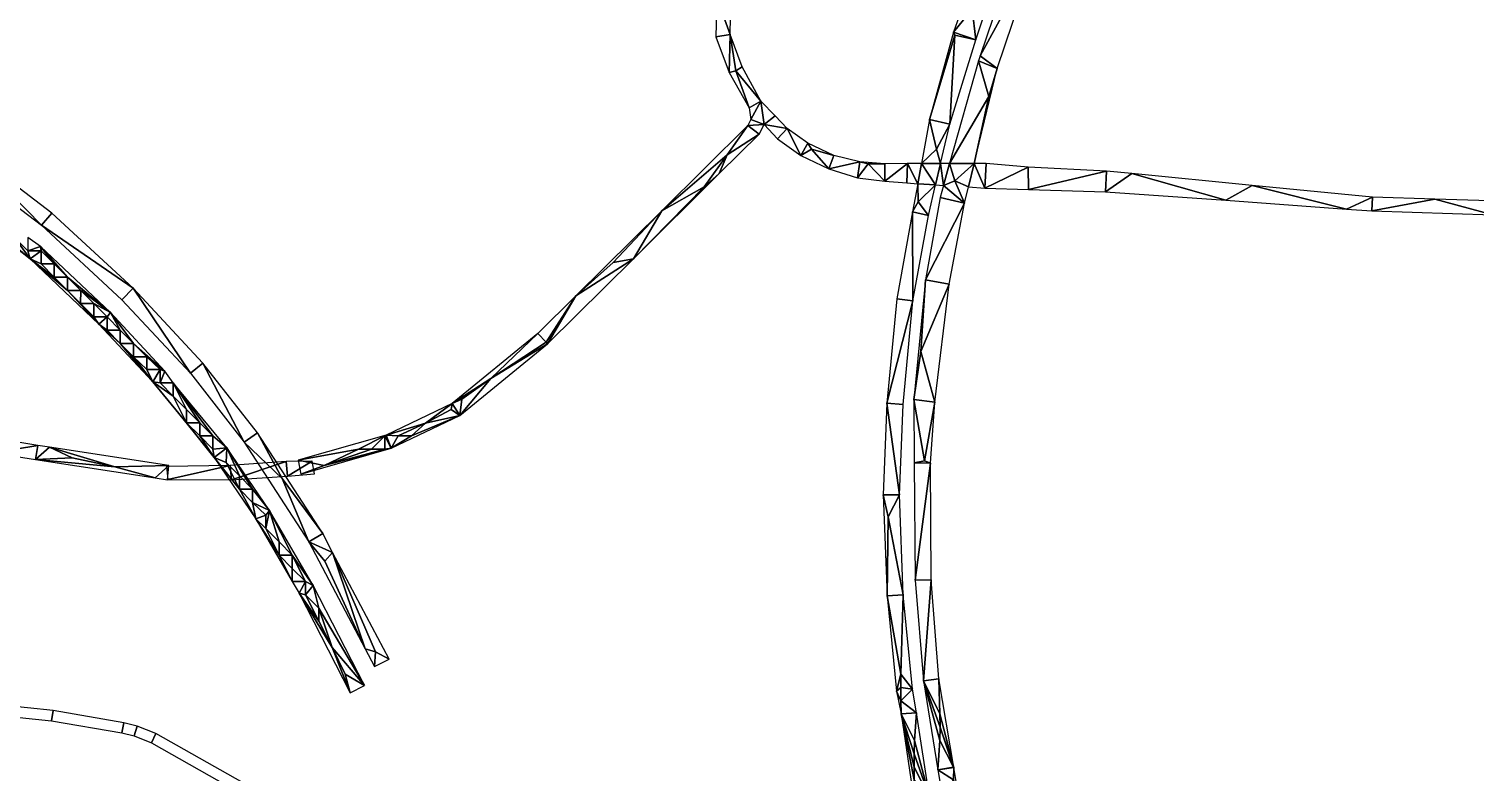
# Model space of a CAD drawing. Extents: x -30359 to 26190, y -30889 to 30041.
# Drawn here: x 1151 to 4738, y 160 to 2003 of the extents above; entities that cross this region are included whole.
import ezdxf

# ---------------------------------------------------------------- set-up
doc = ezdxf.new("R2010")
doc.units = 0

msp = doc.modelspace()

# ---------------------------------------------------------------- linework, layer by layer
at = {"layer": 'mg_to_dxf', "color": 251}
for points in [[(3607.13, 2219.84), (3510.88, 1935.84), (3649, 2188.84)], [(3649, 2188.84), (3510.88, 1935.84), (3553.25, 1904.84)], [(3490.75, 2051.84), (3500.63, 2153.84), (3444.88, 1994.84)], [(3500.5, 1975.84), (3551.5, 2130.84), (3490.75, 2051.84)], [(2890.63, 1988.84), (2857.25, 2080.84), (2855.5, 1982.84)], [(2857.25, 2080.84), (2890.63, 1988.84), (2892.13, 2076.84)], [(3500.5, 1975.84), (3490.75, 2051.84), (3444.88, 1994.84)], [(2855.5, 1982.84), (2888.63, 1894.84), (2890.63, 1988.84)], [(2890.63, 1988.84), (2888.63, 1894.84), (2904.63, 1898.84)], [(2904.63, 1898.84), (2920.5, 1908.84), (2890.63, 1988.84)], [(3385.38, 1777.84), (3447.88, 1986.84), (3444.88, 1994.84)], [(3435.75, 1766.84), (3447.88, 1986.84), (3385.38, 1777.84)], [(3435.75, 1766.84), (3500.5, 1975.84), (3447.88, 1986.84)], [(3447.88, 1986.84), (3500.5, 1975.84), (3444.88, 1994.84)], [(2904.63, 1898.84), (2967, 1823.84), (2920.5, 1908.84)], [(3532.5, 1834.84), (3506.88, 1923.84), (3435, 1668.84)], [(3553.25, 1904.84), (3532.5, 1834.84), (3495.88, 1668.84)], [(3553.25, 1904.84), (3510.88, 1935.84), (3506.88, 1923.84)], [(3553.25, 1904.84), (3506.88, 1923.84), (3532.5, 1834.84)], [(2937.5, 1806.84), (2904.63, 1898.84), (2888.63, 1894.84)], [(2937.5, 1806.84), (2967, 1823.84), (2904.63, 1898.84)], [(3495.88, 1668.84), (3532.5, 1834.84), (3435, 1668.84)], [(2942.38, 1777.84), (2967, 1823.84), (2937.5, 1806.84)], [(2975.38, 1765.84), (2967, 1823.84), (2942.38, 1777.84)], [(3002.25, 1786.84), (2967, 1823.84), (2975.38, 1765.84)], [(2721.13, 1551.84), (2883.38, 1690.84), (2934.25, 1762.84)], [(2883.38, 1690.84), (2962.63, 1741.84), (2934.25, 1762.84)], [(2934.25, 1762.84), (2975.38, 1765.84), (2942.38, 1777.84)], [(2962.63, 1741.84), (2975.38, 1765.84), (2934.25, 1762.84)], [(3031.75, 1755.84), (3002.25, 1786.84), (2975.38, 1765.84)], [(2975.38, 1765.84), (3008.5, 1729.84), (3031.75, 1755.84)], [(3402.38, 1704.84), (3385.38, 1777.84), (3365.38, 1668.84)], [(3435.75, 1766.84), (3385.38, 1777.84), (3402.38, 1704.84)], [(3412.63, 1668.84), (3435.75, 1766.84), (3402.38, 1704.84)], [(2883.38, 1690.84), (2863.63, 1643.84), (2962.63, 1741.84)], [(3031.75, 1755.84), (3008.5, 1729.84), (3065.63, 1688.84)], [(3065.63, 1688.84), (3083.5, 1719.84), (3031.75, 1755.84)], [(988.88, 1712.84), (966, 1680.84), (1182.13, 1515.84)], [(988.88, 1712.84), (1182.13, 1515.84), (1207.88, 1545.84)], [(2721.13, 1551.84), (2826.13, 1610.84), (2883.38, 1690.84)], [(2826.13, 1610.84), (2863.63, 1643.84), (2883.38, 1690.84)], [(3065.63, 1688.84), (3092.88, 1704.84), (3083.5, 1719.84)], [(3065.63, 1688.84), (3135.25, 1655.84), (3092.88, 1704.84)], [(3083.5, 1719.84), (3092.88, 1704.84), (3148.13, 1688.84)], [(3092.88, 1704.84), (3135.25, 1655.84), (3148.13, 1688.84)], [(3148.13, 1688.84), (3135.25, 1655.84), (3212.38, 1672.84)], [(3412.63, 1668.84), (3402.38, 1704.84), (3365.38, 1668.84)], [(3212.38, 1672.84), (3135.25, 1655.84), (3206.38, 1633.84)], [(3233.13, 1667.84), (3212.38, 1672.84), (3206.38, 1633.84)], [(3274.38, 1624.84), (3233.13, 1667.84), (3206.38, 1633.84)], [(3274.63, 1667.84), (3212.38, 1672.84), (3233.13, 1667.84)], [(3274.63, 1667.84), (3233.13, 1667.84), (3274.38, 1624.84)], [(3274.38, 1624.84), (3329.25, 1620.84), (3330.63, 1668.84)], [(3274.63, 1667.84), (3274.38, 1624.84), (3330.63, 1668.84)], [(3356.25, 1618.84), (3330.63, 1668.84), (3329.25, 1620.84)], [(3356.25, 1618.84), (3365.38, 1668.84), (3330.63, 1668.84)], [(3400.25, 1615.84), (3365.38, 1668.84), (3356.25, 1618.84)], [(3412.63, 1668.84), (3365.38, 1668.84), (3400.25, 1615.84)], [(3419.88, 1614.84), (3412.63, 1668.84), (3400.25, 1615.84)], [(3435, 1668.84), (3412.63, 1668.84), (3419.88, 1614.84)], [(3419.88, 1614.84), (3448.38, 1625.84), (3435, 1668.84)], [(3448.38, 1625.84), (3495.88, 1668.84), (3435, 1668.84)], [(3448.38, 1625.84), (3481.63, 1610.84), (3495.88, 1668.84)], [(3481.63, 1610.84), (3522.5, 1607.84), (3495.88, 1668.84)], [(3495.88, 1668.84), (3522.5, 1607.84), (3526.13, 1668.84)], [(3522.5, 1607.84), (3630.25, 1659.84), (3526.13, 1668.84)], [(3630.25, 1659.84), (3522.5, 1607.84), (3630.88, 1604.84)], [(3630.25, 1659.84), (3630.88, 1604.84), (3824.25, 1649.84)], [(2650.63, 1432.84), (2863.63, 1643.84), (2826.13, 1610.84)], [(3356.25, 1618.84), (3343.38, 1548.84), (3357, 1573.84)], [(3400.25, 1615.84), (3356.25, 1618.84), (3357, 1573.84)], [(3400.25, 1615.84), (3357, 1573.84), (3382.5, 1539.84)], [(3472.13, 1570.84), (3419.88, 1614.84), (3411.38, 1584.84)], [(3419.88, 1614.84), (3472.13, 1570.84), (3448.38, 1625.84)], [(3481.63, 1610.84), (3448.38, 1625.84), (3472.13, 1570.84)], [(3824.25, 1649.84), (3630.88, 1604.84), (3821.5, 1598.84)], [(3887.25, 1643.84), (3824.25, 1649.84), (3821.5, 1598.84)], [(4120.63, 1577.84), (3887.25, 1643.84), (3821.5, 1598.84)], [(4185.75, 1614.84), (3887.25, 1643.84), (4120.63, 1577.84)], [(4120.63, 1577.84), (4419.75, 1555.84), (4185.75, 1614.84)], [(4484.25, 1585.84), (4185.75, 1614.84), (4419.75, 1555.84)], [(2650.63, 1432.84), (2826.13, 1610.84), (2721.13, 1551.84)], [(3411.38, 1584.84), (3375, 1380.84), (3472.13, 1570.84)], [(4482.5, 1551.84), (4484.25, 1585.84), (4419.75, 1555.84)], [(4638.75, 1580.84), (4484.25, 1585.84), (4482.5, 1551.84)], [(4638.75, 1580.84), (4482.5, 1551.84), (4782.25, 1541.84)], [(4938.5, 1571.84), (4638.75, 1580.84), (4782.25, 1541.84)], [(999.13, 1554.84), (1154.13, 1432.84), (1050, 1517.84)], [(1182.13, 1515.84), (1409.88, 1359.84), (1207.88, 1545.84)], [(2600.38, 1423.84), (2721.13, 1551.84), (2508, 1340.84)], [(2650.63, 1432.84), (2721.13, 1551.84), (2600.38, 1423.84)], [(3343.75, 1328.84), (3343.38, 1548.84), (3304.13, 1333.84)], [(3357, 1573.84), (3343.38, 1548.84), (3382.5, 1539.84)], [(3382.5, 1539.84), (3343.38, 1548.84), (3343.75, 1328.84)], [(3472.13, 1570.84), (3375, 1380.84), (3433.75, 1369.84)], [(1050, 1517.84), (1154.13, 1432.84), (1115.63, 1485.84)], [(1182.13, 1515.84), (1381.63, 1330.84), (1409.88, 1359.84)], [(1115.63, 1485.84), (1154.13, 1432.84), (1148.38, 1452.84)], [(1180.38, 1462.84), (1148.38, 1485.84), (1148.38, 1452.84)], [(1148.38, 1452.84), (1181.25, 1452.84), (1180.38, 1462.84)], [(1148.38, 1452.84), (1154.13, 1432.84), (1181.25, 1452.84)], [(1154.13, 1432.84), (1181.25, 1419.84), (1181.25, 1452.84)], [(1246.75, 1386.84), (1353.38, 1299.84), (1180.38, 1462.84)], [(1181.25, 1452.84), (1214, 1419.84), (1180.38, 1462.84)], [(1214, 1419.84), (1246.75, 1386.84), (1180.38, 1462.84)], [(1181.25, 1452.84), (1181.25, 1419.84), (1214, 1419.84)], [(1154.13, 1432.84), (1214, 1386.84), (1181.25, 1419.84)], [(1154.13, 1432.84), (1246.75, 1353.84), (1214, 1386.84)], [(1325, 1270.84), (1246.75, 1353.84), (1154.13, 1432.84)], [(1181.25, 1419.84), (1214, 1386.84), (1214, 1419.84)], [(1214, 1386.84), (1246.75, 1386.84), (1214, 1419.84)], [(2437.5, 1221.84), (2650.63, 1432.84), (2508, 1340.84)], [(2650.63, 1432.84), (2600.38, 1423.84), (2508, 1340.84)], [(1214, 1386.84), (1246.75, 1353.84), (1246.75, 1386.84)], [(1246.75, 1386.84), (1246.75, 1353.84), (1279.63, 1353.84)], [(1246.75, 1386.84), (1279.63, 1353.84), (1353.38, 1299.84)], [(3375, 1380.84), (3346, 1083.84), (3363.38, 1202.84)], [(3375, 1380.84), (3363.38, 1202.84), (3433.75, 1369.84)], [(3363.38, 1202.84), (3398, 1076.84), (3433.75, 1369.84)], [(1325, 1270.84), (1279.5, 1321.84), (1246.75, 1353.84)], [(1279.5, 1321.84), (1279.63, 1353.84), (1246.75, 1353.84)], [(1279.5, 1321.84), (1312.38, 1321.84), (1279.63, 1353.84)], [(1312.38, 1321.84), (1353.38, 1299.84), (1279.63, 1353.84)], [(1381.63, 1330.84), (1552.13, 1148.84), (1409.88, 1359.84)], [(1552.13, 1148.84), (1582.63, 1173.84), (1409.88, 1359.84)], [(2414, 1247.84), (2434.63, 1225.84), (2508, 1340.84)], [(2434.63, 1225.84), (2437.5, 1221.84), (2508, 1340.84)], [(3343.75, 1328.84), (3304.13, 1333.84), (3279.75, 1074.84)], [(3319.75, 1071.84), (3343.75, 1328.84), (3279.75, 1074.84)], [(1312.38, 1288.84), (1312.38, 1321.84), (1279.5, 1321.84)], [(1325, 1270.84), (1312.38, 1288.84), (1279.5, 1321.84)], [(1312.38, 1321.84), (1345.25, 1288.84), (1353.38, 1299.84)], [(1312.38, 1288.84), (1345.25, 1288.84), (1312.38, 1321.84)], [(1377.88, 1255.84), (1353.38, 1299.84), (1345.25, 1288.84)], [(1410.88, 1222.84), (1488.75, 1153.84), (1353.38, 1299.84)], [(1410.88, 1222.84), (1353.38, 1299.84), (1377.88, 1255.84)], [(1325, 1270.84), (1345.25, 1288.84), (1312.38, 1288.84)], [(1325, 1270.84), (1345.25, 1255.84), (1345.25, 1288.84)], [(1325, 1270.84), (1378, 1222.84), (1345.25, 1255.84)], [(1378, 1222.84), (1325, 1270.84), (1458.5, 1127.84)], [(1345.25, 1288.84), (1345.25, 1255.84), (1377.88, 1255.84)], [(1378, 1222.84), (1377.88, 1255.84), (1345.25, 1255.84)], [(1378, 1222.84), (1410.88, 1222.84), (1377.88, 1255.84)], [(1458.5, 1127.84), (1410.88, 1189.84), (1378, 1222.84)], [(1378, 1222.84), (1410.88, 1189.84), (1410.88, 1222.84)], [(1443.63, 1189.84), (1410.88, 1222.84), (1410.88, 1189.84)], [(1443.63, 1189.84), (1488.75, 1153.84), (1410.88, 1222.84)], [(2414, 1247.84), (2201.5, 1073.84), (2296.88, 1135.84)], [(2437.5, 1221.84), (2296.88, 1135.84), (2220.38, 1043.84)], [(2414, 1247.84), (2296.88, 1135.84), (2434.63, 1225.84)], [(2434.63, 1225.84), (2296.88, 1135.84), (2437.5, 1221.84)], [(1458.5, 1127.84), (1443.63, 1157.84), (1410.88, 1189.84)], [(1410.88, 1189.84), (1443.63, 1157.84), (1443.63, 1189.84)], [(1476.5, 1157.84), (1488.75, 1153.84), (1443.63, 1189.84)], [(1476.5, 1157.84), (1443.63, 1189.84), (1443.63, 1157.84)], [(3363.38, 1202.84), (3346, 1083.84), (3398, 1076.84)], [(1476.5, 1157.84), (1443.63, 1157.84), (1458.5, 1127.84)], [(1476.5, 1124.84), (1476.5, 1157.84), (1458.5, 1127.84)], [(1476.5, 1157.84), (1476.5, 1124.84), (1488.75, 1153.84)], [(1476.5, 1124.84), (1509.25, 1124.84), (1488.75, 1153.84)], [(1552.13, 1148.84), (1685.38, 977.84), (1582.63, 1173.84)], [(1685.38, 977.84), (1718, 1000.84), (1582.63, 1173.84)], [(1458.5, 1127.84), (1509.25, 1091.84), (1476.5, 1124.84)], [(1542.13, 1025.84), (1509.25, 1091.84), (1458.5, 1127.84)], [(1610.38, 939.84), (1542.13, 1025.84), (1458.5, 1127.84)], [(1509.25, 1091.84), (1509.25, 1124.84), (1476.5, 1124.84)], [(1509.25, 1124.84), (1574.88, 1025.84), (1607.75, 993.84)], [(1542.13, 1058.84), (1574.88, 1025.84), (1509.25, 1124.84)], [(1509.25, 1091.84), (1542.13, 1058.84), (1509.25, 1124.84)], [(1509.25, 1124.84), (1607.75, 993.84), (1642.5, 963.84)], [(2296.88, 1135.84), (2201.5, 1073.84), (2225.5, 1084.84)], [(2296.88, 1135.84), (2225.5, 1084.84), (2220.38, 1043.84)], [(1542.13, 1025.84), (1542.13, 1058.84), (1509.25, 1091.84)], [(2225.5, 1084.84), (2201.5, 1073.84), (2220.38, 1043.84)], [(3398, 1076.84), (3346, 1083.84), (3372.38, 931.84)], [(3346, 1083.84), (3347.25, 926.84), (3372.38, 931.84)], [(3398, 1076.84), (3372.38, 931.84), (3387.25, 925.84)], [(1542.13, 1058.84), (1542.13, 1025.84), (1574.88, 1025.84)], [(2201.5, 1073.84), (2037.38, 995.84), (2134.63, 1024.84)], [(2220.38, 1043.84), (2100.25, 993.84), (2049.75, 962.84)], [(2220.38, 1043.84), (2134.63, 1024.84), (2100.25, 993.84)], [(2198.25, 1058.84), (2201.5, 1073.84), (2134.63, 1024.84)], [(2198.25, 1058.84), (2134.63, 1024.84), (2220.38, 1043.84)], [(2201.5, 1073.84), (2198.25, 1058.84), (2220.38, 1043.84)], [(3310.38, 847.84), (3279.75, 1074.84), (3270.25, 847.84)], [(3310.38, 847.84), (3319.75, 1071.84), (3279.75, 1074.84)], [(1173.38, 969.84), (877.5, 1018.84), (1062.13, 951.84)], [(1542.13, 1025.84), (1610.38, 939.84), (1574.88, 993.84)], [(1542.13, 1025.84), (1574.88, 993.84), (1574.88, 1025.84)], [(1574.88, 1025.84), (1574.88, 993.84), (1607.75, 993.84)], [(2067, 993.84), (2134.63, 1024.84), (2037.38, 995.84)], [(2100.25, 993.84), (2134.63, 1024.84), (2067, 993.84)], [(1173.38, 969.84), (1062.13, 951.84), (1167.88, 934.84)], [(1202.13, 965.84), (1173.38, 969.84), (1167.88, 934.84)], [(1574.88, 993.84), (1607.75, 960.84), (1607.75, 993.84)], [(1610.38, 939.84), (1607.75, 960.84), (1574.88, 993.84)], [(1607.75, 960.84), (1642.5, 963.84), (1607.75, 993.84)], [(1779.13, 887.84), (1718, 1000.84), (1685.38, 977.84)], [(1845.38, 730.84), (1779.13, 887.84), (1685.38, 977.84)], [(1880, 751.84), (1718, 1000.84), (1779.13, 887.84)], [(1968.63, 960.84), (2037.38, 995.84), (1819, 933.84)], [(1968.63, 960.84), (2034.25, 993.84), (2037.38, 995.84)], [(2001.38, 960.84), (2034.25, 993.84), (1968.63, 960.84)], [(2001.38, 960.84), (2034.25, 960.84), (2034.25, 993.84)], [(2049.75, 962.84), (2037.38, 995.84), (2034.25, 993.84)], [(2034.25, 960.84), (2049.75, 962.84), (2034.25, 993.84)], [(2067, 993.84), (2037.38, 995.84), (2049.75, 962.84)], [(2100.25, 993.84), (2067, 993.84), (2049.75, 962.84)], [(1258.88, 938.84), (1202.13, 965.84), (1167.88, 934.84)], [(1364.5, 916.84), (1258.88, 938.84), (1167.88, 934.84)], [(1464.25, 889.84), (1364.5, 916.84), (1167.88, 934.84)], [(1364.5, 916.84), (1202.13, 965.84), (1258.88, 938.84)], [(1364.5, 916.84), (1498.5, 919.84), (1202.13, 965.84)], [(1610.38, 939.84), (1642.5, 963.84), (1607.75, 960.84)], [(1640.75, 927.84), (1642.5, 963.84), (1610.38, 939.84)], [(1610.38, 939.84), (1714.5, 787.84), (1673.25, 861.84)], [(1640.75, 927.84), (1610.38, 939.84), (1673.25, 861.84)], [(1673.25, 894.84), (1642.5, 963.84), (1640.75, 927.84)], [(1642.5, 963.84), (1673.25, 894.84), (1706.25, 861.84)], [(1748.38, 808.84), (1642.5, 963.84), (1706.25, 861.84)], [(1819, 933.84), (1884, 919.84), (1968.63, 960.84)], [(1826, 898.84), (1884, 919.84), (1819, 933.84)], [(1826, 898.84), (2049.75, 962.84), (1884, 919.84)], [(2049.75, 962.84), (2034.25, 960.84), (1884, 919.84)], [(1884, 919.84), (2001.38, 960.84), (1968.63, 960.84)], [(1884, 919.84), (2034.25, 960.84), (2001.38, 960.84)], [(1464.25, 889.84), (1498.5, 919.84), (1364.5, 916.84)], [(1495, 884.84), (1498.5, 919.84), (1464.25, 889.84)], [(1650.42, 920.36), (1492.56, 917.48), (1495.71, 885.91)], [(1495.71, 885.91), (1653.63, 884.43), (1650.42, 920.36)], [(1673.25, 861.84), (1673.25, 894.84), (1640.75, 927.84)], [(1789.46, 929.74), (1650.42, 920.36), (1653.63, 884.43)], [(1653.63, 884.43), (1792.67, 893.72), (1789.46, 929.74)], [(1853.67, 931), (1789.46, 929.74), (1792.67, 893.72)], [(1792.67, 893.72), (1859.81, 899.76), (1853.67, 931)], [(3372.38, 931.84), (3347.25, 926.84), (3387.25, 925.84)], [(3387.25, 925.84), (3347.25, 926.84), (3349.33, 635.67)], [(3389.21, 636.57), (3387.25, 925.84), (3349.33, 635.67)], [(1673.25, 894.84), (1673.25, 861.84), (1706.25, 861.84)], [(1706.25, 861.84), (1673.25, 861.84), (1706.13, 828.84)], [(1673.25, 861.84), (1714.5, 787.84), (1706.13, 828.84)], [(1706.25, 861.84), (1706.13, 828.84), (1748.38, 808.84)], [(1880, 751.84), (1779.13, 887.84), (1845.38, 730.84)], [(1738.75, 796.84), (1748.38, 808.84), (1706.13, 828.84)], [(1706.13, 828.84), (1714.5, 787.84), (1738.75, 796.84)], [(3280.12, 596.77), (3282.88, 792.84), (3270.25, 847.84)], [(3282.88, 792.84), (3310.38, 847.84), (3270.25, 847.84)], [(3282.88, 792.84), (3320.03, 599.73), (3310.38, 847.84)], [(1714.5, 787.84), (1738.88, 763.84), (1738.75, 796.84)], [(1738.75, 796.84), (1738.88, 763.84), (1748.38, 808.84)], [(1738.88, 763.84), (1771.75, 730.84), (1748.38, 808.84)], [(1771.75, 730.84), (1804.5, 697.84), (1748.38, 808.84)], [(1804.5, 697.84), (1856.38, 622.84), (1748.38, 808.84)], [(3280.12, 596.77), (3320.03, 599.73), (3282.88, 792.84)], [(1714.5, 787.84), (1804.5, 632.84), (1771.75, 697.84)], [(1714.5, 787.84), (1771.75, 697.84), (1738.88, 763.84)], [(1738.88, 763.84), (1771.75, 697.84), (1771.75, 730.84)], [(1804.5, 697.84), (1771.75, 730.84), (1771.75, 697.84)], [(1845.38, 730.84), (1904.63, 704.84), (1880, 751.84)], [(1845.38, 730.84), (1985.5, 465.84), (1885.38, 682.84)], [(1845.38, 730.84), (1885.38, 682.84), (1904.63, 704.84)], [(1804.5, 697.84), (1771.75, 697.84), (1804.5, 664.84)], [(1771.75, 697.84), (1804.5, 632.84), (1804.5, 664.84)], [(1804.5, 697.84), (1804.5, 664.84), (1837.38, 632.84)], [(1804.5, 697.84), (1837.38, 632.84), (1856.38, 622.84)], [(1885.38, 682.84), (1985.5, 465.84), (1904.63, 704.84)], [(1904.63, 704.84), (1985.5, 465.84), (2010.88, 457.84)], [(1904.63, 704.84), (2010.88, 457.84), (2044.5, 439.84)], [(1804.5, 664.84), (1804.5, 632.84), (1837.38, 632.84)], [(1821.25, 603.84), (1837.38, 632.84), (1804.5, 632.84)], [(1821.25, 603.84), (1837.38, 599.84), (1837.38, 632.84)], [(1837.38, 599.84), (1856.38, 622.84), (1837.38, 632.84)], [(1870.13, 566.84), (1856.38, 622.84), (1837.38, 599.84)], [(1983.71, 374.81), (1856.38, 622.84), (1870.13, 566.84)], [(3369.91, 386.43), (3389.21, 636.57), (3349.33, 635.67)], [(3369.91, 386.43), (3408, 391.21), (3389.21, 636.57)], [(1870.13, 533.84), (1837.38, 599.84), (1821.25, 603.84)], [(1903.13, 468.84), (1870.13, 533.84), (1821.25, 603.84)], [(1903.13, 468.84), (1821.25, 603.84), (1948.07, 356.94)], [(1870.13, 533.84), (1870.13, 566.84), (1837.38, 599.84)], [(3313.98, 402.71), (3320.03, 599.73), (3280.12, 596.77)], [(3303.47, 360.7), (3313.98, 402.71), (3280.12, 596.77)], [(3313.98, 402.71), (3342.84, 365.58), (3320.03, 599.73)], [(1903.13, 468.84), (1983.71, 374.81), (1870.13, 566.84)], [(1903.13, 468.84), (1870.13, 566.84), (1870.13, 533.84)], [(1983.71, 374.81), (1903.13, 468.84), (1935.63, 402.84)], [(1935.63, 402.84), (1903.13, 468.84), (1948.07, 356.94)], [(2010.88, 457.84), (1985.5, 465.84), (2008.75, 421.84)], [(2008.75, 421.84), (2044.5, 439.84), (2010.88, 457.84)], [(1983.71, 374.81), (1935.63, 402.84), (1948.07, 356.94)], [(3303.47, 360.7), (3313.98, 369.69), (3313.98, 402.71)], [(3313.98, 369.69), (3342.84, 365.58), (3313.98, 402.71)], [(3303.47, 360.7), (3314.12, 336.69), (3313.98, 369.69)], [(3303.47, 360.7), (3314.63, 304.74), (3314.12, 336.69)], [(3314.12, 336.69), (3342.84, 365.58), (3313.98, 369.69)], [(3342.84, 365.58), (3314.12, 336.69), (3353.11, 306.61)], [(3411.1, 304.27), (3408, 391.21), (3369.91, 386.43)], [(3411.23, 271.28), (3411.1, 304.27), (3369.91, 386.43)], [(3369.91, 386.43), (3406.03, 165.52), (3411.18, 238.24)], [(3411.18, 238.24), (3411.23, 271.28), (3369.91, 386.43)], [(3445.15, 171.43), (3408, 391.21), (3411.1, 304.27)], [(828.93, 352.4), (825.28, 327.14), (1207.64, 287.41), (1211.15, 312.68)], [(3314.12, 336.69), (3314.63, 304.74), (3353.11, 306.61)], [(1211.15, 312.68), (1207.64, 287.41), (1381.76, 257.06), (1386.94, 282.04)], [(3347.87, 238.63), (3353.11, 306.61), (3314.63, 304.74)], [(3346.85, 205.55), (3347.87, 238.63), (3314.63, 304.74)], [(3346.78, 172.62), (3346.85, 205.55), (3314.63, 304.74)], [(3346.82, 140.77), (3346.78, 172.62), (3314.63, 304.74)], [(3314.63, 304.74), (3345.23, 97.78), (3346.82, 140.77)], [(3385.46, 97.78), (3353.11, 306.61), (3347.87, 238.63)], [(3445.15, 171.43), (3411.1, 304.27), (3411.23, 271.28)], [(1386.94, 282.04), (1381.76, 257.06), (1412.18, 249.71), (1419.83, 274.09)], [(1419.83, 274.09), (1412.18, 249.71), (1455.36, 232.85), (1466.33, 255.94)], [(1466.33, 255.94), (1455.36, 232.85), (1760.18, 60.02), (1771.6, 82.85)], [(3444.4, 172.42), (3411.23, 271.28), (3411.18, 238.24)], [(3346.85, 205.55), (3385.46, 97.78), (3347.87, 238.63)], [(3444.4, 172.42), (3411.18, 238.24), (3406.03, 165.52)], [(3346.78, 172.62), (3385.46, 97.78), (3346.85, 205.55)], [(3346.82, 140.77), (3385.46, 97.78), (3346.78, 172.62)], [(3445.15, 171.43), (3444.4, 172.42), (3406.03, 165.52)], [(3445.15, 171.43), (3406.03, 165.52), (3444.57, 140.61)], [(3444.57, 140.61), (3406.03, 165.52), (3417.57, 96.71)], [(3445.15, 171.43), (3444.57, 140.61), (3457.93, 96.86)]]:
    msp.add_3dface(points, dxfattribs=at)

doc.saveas('drawing.dxf')
